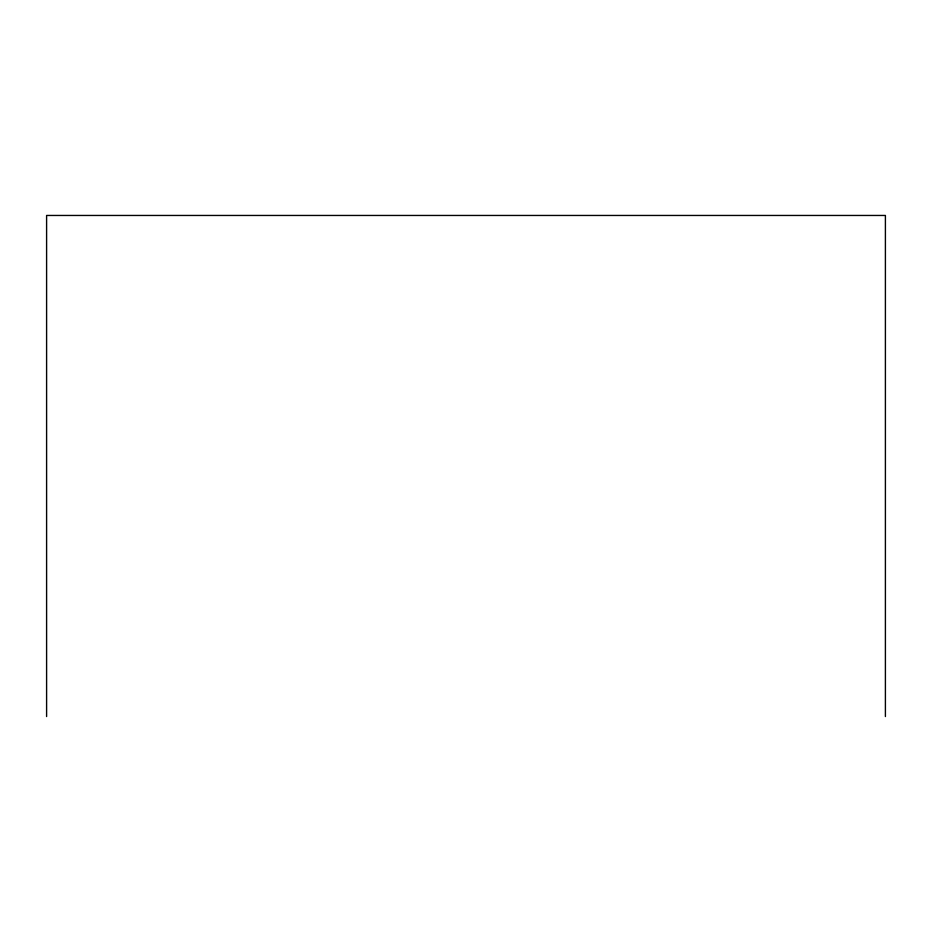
<?xml version="1.0" encoding="UTF-8"?>
<svg xmlns="http://www.w3.org/2000/svg" width="932" height="932" viewBox="0 0 932 932"><rect width="100%" height="100%" fill="white"/><g stroke="black" fill="none" stroke-linecap="round" stroke-linejoin="round"><path stroke-width="1.4" d="M885.4 716.545L885.4 215.455L46.6 215.455L46.6 716.545"/></g></svg>
